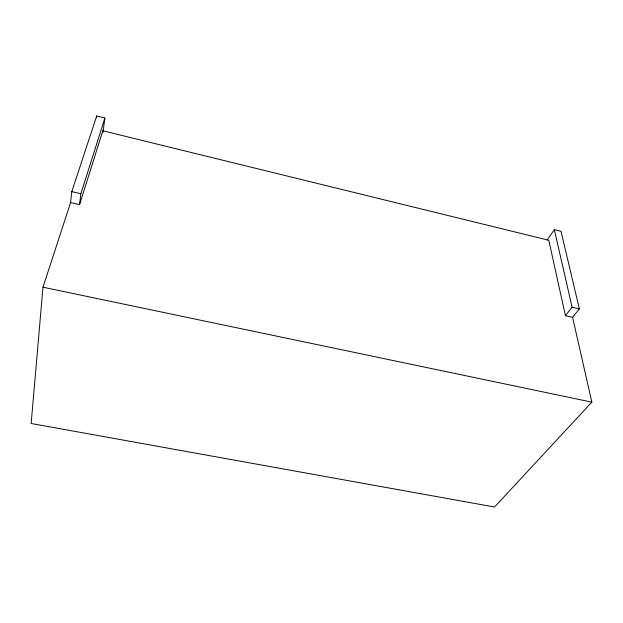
<?xml version="1.0" encoding="UTF-8"?>
<svg xmlns="http://www.w3.org/2000/svg" width="623" height="623" viewBox="0 0 623 623"><rect width="100%" height="100%" fill="white"/><g stroke="black" fill="none" stroke-linecap="round" stroke-linejoin="round"><path stroke-width="0.93" d="M102.997 132.06L104.921 118.027L96.697 115.979L71.793 191.65L70.586 202.6L42.979 287.203L31.15 423.5L494.537 507.021L591.85 402.147L572.592 317.348L579.343 308.876L561.035 231.312L554.338 229.646L547.165 240.011M70.586 202.6L79.549 204.648L80.865 193.745L104.921 118.027M96.456 117.864L96.697 115.979M79.549 204.648L102.826 130.783L548.801 240.268L565.411 315.705L572.592 317.348M565.411 315.705L572.093 307.194L554.338 229.646M42.979 287.203L591.85 402.147M71.793 191.65L80.865 193.745M572.093 307.194L579.343 308.876M102.826 130.783L102.85 132.278"/></g></svg>
